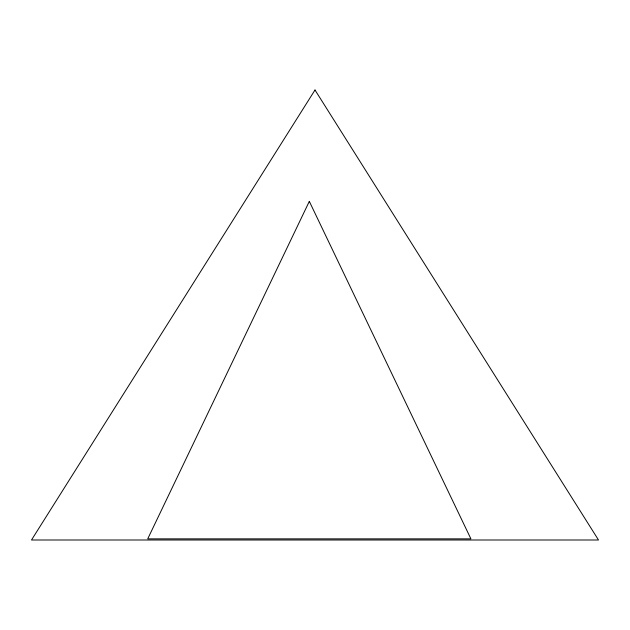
<?xml version="1.0" encoding="UTF-8"?>
<svg xmlns="http://www.w3.org/2000/svg" width="630" height="630" viewBox="0 0 630 630"><rect width="100%" height="100%" fill="white"/><g stroke="black" fill="none" stroke-linecap="round" stroke-linejoin="round"><path stroke-width="0.94" d="M309.314 201.372L147.719 538.863L470.909 538.863L309.314 201.372M315 90.003L31.5 539.997L598.5 539.997L315 90.003"/></g></svg>
